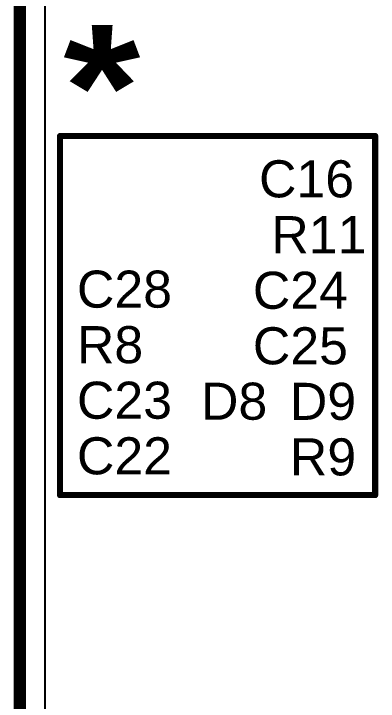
# Model space of a CAD drawing. Header units: inches. Extents: x -5 to 230, y -4 to 159.
# Drawn here: x -3.63 to 3.86, y 10.52 to 24.65 of the extents above; entities that cross this region are included whole.
import ezdxf

# ---------------------------------------------------------------- set-up
doc = ezdxf.new("R2010")
doc.units = ezdxf.units.IN
for name, color, linetype in [('Board Outline', 216, 'Continuous'), ('Bottom Layer', 5, 'Continuous'), ('Layer 1', 16, 'Continuous'), ('Layer 2', 76, 'Continuous'), ('Top Layer', 1, 'Continuous'), ('Top Overlay', 2, 'Continuous')]:
    doc.layers.add(name, color=color, linetype=linetype)
doc.styles.add('Arial', font='', dxfattribs={"height": 0.2})
doc.styles.add('Arial Black_Bold', font='', dxfattribs={"height": 0.2})
doc.styles.get('Arial').set_extended_font_data('Arial')
doc.styles.get('Arial Black_Bold').set_extended_font_data('Arial Black', bold=True)

msp = doc.modelspace()

# ---------------------------------------------------------------- linework, layer by layer
at = {"layer": 'Board Outline'}
msp.add_lwpolyline([(-3.5, -0.443, 0.254, 0.254, 0), (-3.5, 73.461, 0.254, 0.254, 0)], format="xyseb", dxfattribs=at)
at = {"layer": 'Bottom Layer'}
msp.add_line((-2.982, 2.277), (-2.982, 70.735), dxfattribs=at)
at = {"layer": 'Layer 1'}
msp.add_line((-2.982, 8.962), (-2.982, 63.828), dxfattribs=at)
at = {"layer": 'Layer 2'}
msp.add_line((-2.982, 2.277), (-2.982, 70.735), dxfattribs=at)
at = {"layer": 'Top Layer'}
msp.add_line((-2.982, 2.236), (-2.982, 47.498), dxfattribs=at)
at = {"layer": 'Top Overlay'}
for points in [[(-2.677, 22.139, 0.127, 0.127, 0), (3.796, 22.139, 0.127, 0.127, 0)], [(-2.677, 14.757, 0.127, 0.127, 0), (-2.677, 22.139, 0.127, 0.127, 0)], [(3.796, 14.757, 0.127, 0.127, 0), (3.796, 22.139, 0.127, 0.127, 0)], [(-2.677, 14.757, 0.127, 0.127, 0), (3.796, 14.757, 0.127, 0.127, 0)]]:
    msp.add_lwpolyline(points, format="xyseb", dxfattribs=at)
for points in [[(-2.708, 22.139, 0.0635, 0.0635, 1), (-2.645, 22.139, 0.0635, 0.0635, 1)], [(-2.708, 22.139, 0.0635, 0.0635, 1), (-2.645, 22.139, 0.0635, 0.0635, 1)], [(3.764, 22.139, 0.0635, 0.0635, 1), (3.828, 22.139, 0.0635, 0.0635, 1)], [(3.764, 22.139, 0.0635, 0.0635, 1), (3.828, 22.139, 0.0635, 0.0635, 1)], [(-2.708, 14.757, 0.0635, 0.0635, 1), (-2.645, 14.757, 0.0635, 0.0635, 1)], [(-2.708, 14.757, 0.0635, 0.0635, 1), (-2.645, 14.757, 0.0635, 0.0635, 1)], [(3.764, 14.757, 0.0635, 0.0635, 1), (3.828, 14.757, 0.0635, 0.0635, 1)], [(3.764, 14.757, 0.0635, 0.0635, 1), (3.828, 14.757, 0.0635, 0.0635, 1)]]:
    msp.add_lwpolyline(points, format="xyseb", close=True, dxfattribs=at)

# ---------------------------------------------------------------- texts
for s, height, style, p in [('*', 2.54, 'Arial Black_Bold', (-2.609, 21.879)), ('C16', 0.762, 'Arial', (1.411, 20.878)), ('R11', 0.762, 'Arial', (1.664, 19.73)), ('C28', 0.762, 'Arial', (-2.329, 18.61)), ('C24', 0.762, 'Arial', (1.284, 18.587)), ('R8', 0.762, 'Arial', (-2.329, 17.468)), ('C25', 0.762, 'Arial', (1.284, 17.445)), ('C23', 0.762, 'Arial', (-2.329, 16.326)), ('D8', 0.762, 'Arial', (0.219, 16.306)), ('D9', 0.762, 'Arial', (2.045, 16.303)), ('C22', 0.762, 'Arial', (-2.329, 15.183)), ('R9', 0.762, 'Arial', (2.045, 15.161))]:
    msp.add_text(s, height=height, dxfattribs=dict(at, style=style)).set_placement(p)

doc.saveas('drawing.dxf')
